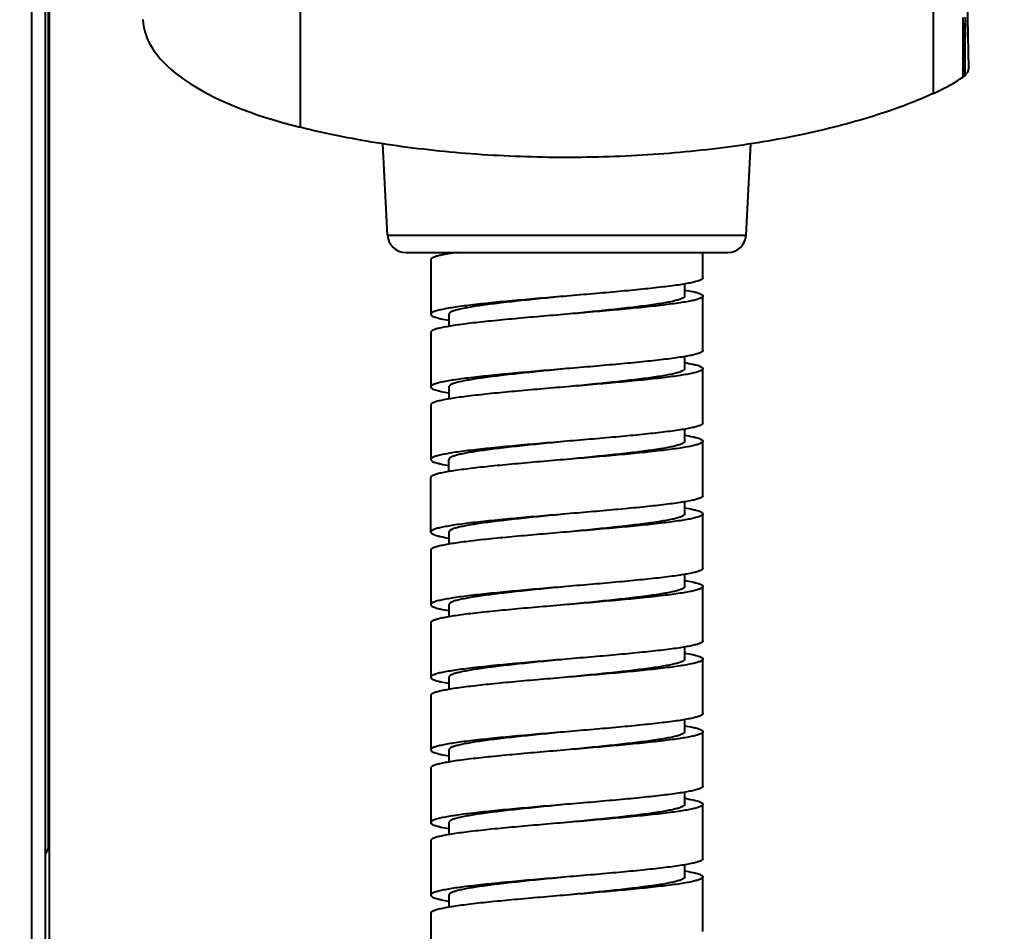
# Model space of a CAD drawing. Header units: millimetres. Extents: x 1236 to 1656, y -100 to 494.
# Drawn here: x 1382.87 to 1393.66, y 98.97 to 109.01 of the extents above; entities that cross this region are included whole.
import ezdxf

# ---------------------------------------------------------------- set-up
doc = ezdxf.new("R2010")
doc.units = ezdxf.units.MM
doc.header["$LTSCALE"] = 0.1
doc.layers.add('DIM', color=3, linetype='Continuous')
doc.styles.get("Standard").update_dxf_attribs({"font": 'arial.ttf'})
doc.dimstyles.new('ISO-25', dxfattribs={"dimtxt": 2.5, "dimasz": 2.5, "dimexe": 1.25, "dimexo": 0.625, "dimtad": 1, "dimlfac": 5, "dimtxsty": 'Standard', "dimcen": 2.5, "dimadec": 0, "dimazin": 0, "dimtfac": 1, "dimtmove": 0, "dimatfit": 3, "dimfxl": 0, "dimarcsym": 0})

# ---------------------------------------------------------------- blocks, each defined once
blk = doc.blocks.new('*D51')
at = {"layer": 'Defpoints', "color": 0}
for p in [(1362.478, 151.638), (1417.681, -43.83), (1432.669, -43.83)]:
    blk.add_point(p, dxfattribs=at)
at = {"layer": 'DIM', "color": 0, "lineweight": -2}
for p, q in [((1363.103, 151.638), (1418.931, 151.638)), ((1417.681, 149.138), (1417.681, -41.33)), ((1432.044, -43.83), (1416.431, -43.83))]:
    blk.add_line(p, q, dxfattribs=at)
at = {"layer": 'DIM', "color": 0}
for points in [[(1417.264, 149.138), (1418.097, 149.138), (1417.681, 151.638)], [(1417.264, -41.33), (1418.097, -41.33), (1417.681, -43.83)]]:
    blk.add_solid(points, dxfattribs=at)
at = {"layer": 'DIM', "color": 0, "insert": (1415.779, 53.904), "char_height": 2.5, "attachment_point": 5, "rotation": 90}
blk.add_mtext('977.5', dxfattribs=at)
blk = doc.blocks.new('*D55')
at = {"layer": 'Defpoints', "color": 0}
for p in [(1380.197, 411.53), (1432.669, -43.83), (1441.94, -43.83)]:
    blk.add_point(p, dxfattribs=at)
at = {"layer": 'DIM', "color": 0, "lineweight": -2}
for p, q in [((1380.822, 411.53), (1443.19, 411.53)), ((1441.94, 409.03), (1441.94, -41.33)), ((1433.294, -43.83), (1443.19, -43.83))]:
    blk.add_line(p, q, dxfattribs=at)
at = {"layer": 'DIM', "color": 0}
for points in [[(1441.523, 409.03), (1442.357, 409.03), (1441.94, 411.53)], [(1441.523, -41.33), (1442.357, -41.33), (1441.94, -43.83)]]:
    blk.add_solid(points, dxfattribs=at)
at = {"layer": 'DIM', "color": 0, "insert": (1439.676, 183.85), "char_height": 2.5, "attachment_point": 5, "rotation": 90}
blk.add_mtext('(2280)', dxfattribs=at)

msp = doc.modelspace()

# ---------------------------------------------------------------- linework, layer by layer
for p, q in [((1383.0027, 79.8796), (1383.0027, 133.8807)), ((1383.154, 79.8796), (1383.154, 133.8807)), ((1383.1979, 79.8796), (1383.1979, 133.8807)), ((1383.1825, 113.8803), (1383.1825, 99.88)), ((1392.9353, 113.5349), (1392.9353, 108.197)), ((1385.9584, 113.1638), (1385.9584, 107.8258)), ((1385.9584, 113.1637), (1385.9584, 107.8257)), ((1393.2613, 109.0369), (1393.2613, 108.3796)), ((1393.2821, 108.3959), (1393.2613, 108.3796)), ((1393.2821, 108.3959), (1393.2958, 108.4093)), ((1386.9229, 106.6357), (1386.8701, 107.6435)), ((1390.8721, 106.6357), (1390.9249, 107.6443)), ((1386.9229, 106.6357), (1390.8721, 106.6357)), ((1387.1227, 106.4461), (1390.6723, 106.4461)), ((1387.3975, 106.3661), (1387.3975, 105.7661)), ((1387.5975, 106.4461), (1387.5975, 106.4325)), ((1390.3975, 106.1661), (1390.3975, 106.4461)), ((1390.1975, 105.9661), (1390.1975, 106.0997)), ((1390.3975, 105.3661), (1390.3975, 105.9661)), ((1387.5975, 105.7661), (1387.5975, 105.6324)), ((1387.3975, 105.5661), (1387.3975, 104.9661)), ((1390.1975, 105.1661), (1390.1975, 105.2998)), ((1390.3975, 104.5661), (1390.3975, 105.1661)), ((1387.5975, 104.9661), (1387.5975, 104.8324)), ((1387.3975, 104.7661), (1387.3975, 104.1661)), ((1390.1975, 104.3661), (1390.1975, 104.4998)), ((1390.3975, 103.7661), (1390.3975, 104.3661)), ((1387.5975, 104.0324), (1387.5975, 104.1661)), ((1387.3975, 103.3661), (1387.3975, 103.9661)), ((1390.1975, 103.5661), (1390.1975, 103.6998)), ((1390.3975, 102.9661), (1390.3975, 103.5661)), ((1387.5975, 103.3661), (1387.5975, 103.2325)), ((1387.3975, 103.1661), (1387.3975, 102.566)), ((1390.1975, 102.7661), (1390.1975, 102.8996)), ((1390.3975, 102.166), (1390.3975, 102.7661)), ((1387.5975, 102.566), (1387.5975, 102.4325)), ((1387.3975, 102.366), (1387.3975, 101.766)), ((1390.1975, 101.966), (1390.1975, 102.0996)), ((1390.3975, 101.366), (1390.3975, 101.966)), ((1387.5975, 101.766), (1387.5975, 101.6323)), ((1387.3975, 101.566), (1387.3975, 100.966)), ((1390.1975, 101.166), (1390.1975, 101.2997)), ((1390.3975, 100.566), (1390.3975, 101.166)), ((1387.5975, 100.966), (1387.5975, 100.8323)), ((1387.3975, 100.766), (1387.3975, 100.166)), ((1390.1975, 100.366), (1390.1975, 100.4997)), ((1390.3975, 99.766), (1390.3975, 100.366)), ((1387.5975, 100.166), (1387.5975, 100.0323)), ((1383.1825, 99.88), (1383.154, 99.8229)), ((1387.3975, 99.966), (1387.3975, 99.366)), ((1390.1975, 99.566), (1390.1975, 99.6997)), ((1390.3975, 98.966), (1390.3975, 99.566)), ((1387.5975, 99.366), (1387.5975, 99.2324)), ((1387.3975, 99.166), (1387.3975, 98.566))]:
    msp.add_line(p, q)
msp.add_lwpolyline([(1393.3263, 108.4775), (1393.3094, 109.3952), (1393.29, 110.4041), (1393.2708, 111.3691), (1393.2518, 112.2899), (1393.233, 113.1665)])
for centre, start, end in [((1387.1227, 106.6461), 183, 270), ((1390.6723, 106.6461), 270, 357)]:
    msp.add_arc(centre, 0.2, start, end)
for centre in [(1388.2272, 109.0249), (1388.2272, 109.0248)]:
    msp.add_ellipse(centre, major_axis=(4.0001, 0), ratio=0.3639702, start_param=-3.132866, end_param=-2.1739076)
for points, knots in [([(1393.2613, 109.0369), (1393.2651, 108.9302), (1393.2728, 108.717), (1393.2779, 108.5037), (1393.2836, 108.3972)], [0, 0, 0, 0, 0.5002418, 1, 1, 1, 1]), ([(1393.2857, 109.0379), (1393.2853, 108.9311), (1393.2848, 108.771), (1393.2832, 108.5575), (1393.2828, 108.4507), (1393.2836, 108.3973)], [0, 0, 0, 0, 0.4999213, 0.7499428, 1, 1, 1, 1]), ([(1393.2958, 108.4093), (1393.3051, 108.4193), (1393.3205, 108.4401), (1393.3265, 108.4657), (1393.3263, 108.4775)], [0, 0, 0, 0, 0.5364991, 1, 1, 1, 1]), ([(1392.9353, 108.197), (1392.966, 108.2109), (1393.0785, 108.2644), (1393.187, 108.3271), (1393.2613, 108.3796)], [0, 0, 0, 0, 0.2703927, 1, 1, 1, 1]), ([(1392.9353, 108.197), (1392.7215, 108.1002), (1392.2472, 107.9264), (1391.47, 107.7295), (1390.5978, 107.5859), (1389.6608, 107.5024), (1388.694, 107.4834), (1387.7352, 107.5298), (1386.8214, 107.6392), (1386.236, 107.7561), (1385.9584, 107.8257)], [0, 0, 0, 0, 0.0992985, 0.2131119, 0.3388816, 0.4729598, 0.6108789, 0.7477666, 0.878858, 1, 1, 1, 1]), ([(1387.684, 106.4461), (1387.6621, 106.443), (1387.621, 106.4367), (1387.5636, 106.4269), (1387.5143, 106.417), (1387.4735, 106.4072), (1387.4414, 106.3975), (1387.4204, 106.389), (1387.4083, 106.3816), (1387.401, 106.3758), (1387.3975, 106.3698), (1387.3975, 106.3661)], [0, 0, 0, 0, 0.2180371, 0.4104332, 0.5761512, 0.7144149, 0.8247374, 0.9072905, 0.9385577, 0.9637078, 1, 1, 1, 1]), ([(1390.3975, 106.1661), (1390.3975, 106.1613), (1390.3914, 106.1536), (1390.3806, 106.1467), (1390.3678, 106.1405), (1390.3516, 106.1343), (1390.3233, 106.1254), (1390.2792, 106.1148), (1390.2164, 106.1025), (1390.1409, 106.0902), (1390.0534, 106.0779), (1389.9155, 106.0606), (1389.7204, 106.0395), (1389.4643, 106.0151), (1389.1864, 105.9906), (1388.9951, 105.9744), (1388.8975, 105.9661)], [0, 0, 0, 0, 0.0094782, 0.016681, 0.0259079, 0.0372649, 0.0507964, 0.0843768, 0.1265087, 0.1768711, 0.2350304, 0.3004543, 0.4506023, 0.6216678, 0.8071559, 1, 1, 1, 1]), ([(1390.1987, 106.0324), (1390.2274, 106.0275), (1390.2676, 106.0201), (1390.317, 106.0083), (1390.3451, 106.0002), (1390.3676, 105.9919), (1390.3855, 105.9833), (1390.3975, 105.9731), (1390.3975, 105.9661)], [0, 0, 0, 0, 0.4080596, 0.5722818, 0.7093617, 0.8192825, 0.9025848, 1, 1, 1, 1]), ([(1388.8975, 105.9661), (1388.8, 105.9578), (1388.6086, 105.9416), (1388.3307, 105.9171), (1388.0747, 105.8927), (1387.8795, 105.8716), (1387.7416, 105.8543), (1387.6542, 105.842), (1387.5787, 105.8297), (1387.5158, 105.8175), (1387.4718, 105.8068), (1387.4434, 105.7979), (1387.4272, 105.7918), (1387.4144, 105.7856), (1387.4036, 105.7786), (1387.3975, 105.7709), (1387.3975, 105.7661)], [0, 0, 0, 0, 0.1928437, 0.3783312, 0.549396, 0.6995437, 0.7649709, 0.8231271, 0.8734919, 0.9156221, 0.9492032, 0.9627321, 0.9740919, 0.9833208, 0.9905205, 1, 1, 1, 1]), ([(1388.8975, 105.9661), (1388.813, 105.9578), (1388.6471, 105.9416), (1388.4063, 105.9171), (1388.1843, 105.8927), (1388.0152, 105.8716), (1387.8957, 105.8543), (1387.8199, 105.842), (1387.7545, 105.8297), (1387.7, 105.8175), (1387.6569, 105.8053), (1387.6285, 105.7947), (1387.6121, 105.7855), (1387.6025, 105.7783), (1387.5975, 105.7708), (1387.5975, 105.7661)], [0, 0, 0, 0, 0.1922238, 0.3771332, 0.5477039, 0.6974857, 0.762792, 0.820885, 0.8712455, 0.9134553, 0.9472154, 0.9724275, 0.9819109, 0.9894544, 1, 1, 1, 1]), ([(1390.1975, 105.9661), (1390.1975, 105.9615), (1390.1926, 105.9539), (1390.1829, 105.9467), (1390.1665, 105.9375), (1390.1381, 105.9269), (1390.0951, 105.9148), (1390.0406, 105.9025), (1389.9751, 105.8902), (1389.8993, 105.8779), (1389.7798, 105.8606), (1389.6107, 105.8395), (1389.3887, 105.8151), (1389.1479, 105.7906), (1388.9821, 105.7744), (1388.8975, 105.7661)], [0, 0, 0, 0, 0.0105439, 0.0180889, 0.0275738, 0.0527825, 0.0865459, 0.1287525, 0.179116, 0.2372063, 0.302515, 0.4522966, 0.622867, 0.8077762, 1, 1, 1, 1]), ([(1390.3975, 105.9661), (1390.3975, 105.9613), (1390.3914, 105.9536), (1390.3806, 105.9467), (1390.3678, 105.9405), (1390.3516, 105.9343), (1390.3233, 105.9254), (1390.2792, 105.9148), (1390.2164, 105.9025), (1390.1409, 105.8902), (1390.0534, 105.8779), (1389.9155, 105.8606), (1389.7204, 105.8395), (1389.4643, 105.8151), (1389.1864, 105.7906), (1388.9951, 105.7744), (1388.8975, 105.7661)], [0, 0, 0, 0, 0.0094806, 0.0166804, 0.0259068, 0.0372676, 0.0507984, 0.0843766, 0.1265097, 0.1768718, 0.2350304, 0.3004558, 0.4506038, 0.6216689, 0.8071564, 1, 1, 1, 1]), ([(1387.3975, 105.7661), (1387.3975, 105.7592), (1387.4095, 105.7489), (1387.4274, 105.7403), (1387.4499, 105.732), (1387.478, 105.724), (1387.5274, 105.7122), (1387.5676, 105.7047), (1387.5963, 105.6998)], [0, 0, 0, 0, 0.0974151, 0.1807142, 0.2906228, 0.4277199, 0.5919297, 1, 1, 1, 1]), ([(1388.8975, 105.7661), (1388.8, 105.7578), (1388.6086, 105.7416), (1388.3307, 105.7171), (1388.0747, 105.6927), (1387.8795, 105.6716), (1387.7416, 105.6543), (1387.6542, 105.642), (1387.5787, 105.6297), (1387.5158, 105.6175), (1387.4718, 105.6068), (1387.4434, 105.5979), (1387.4272, 105.5918), (1387.4144, 105.5855), (1387.4036, 105.5786), (1387.3975, 105.5709), (1387.3975, 105.5661)], [0, 0, 0, 0, 0.1928438, 0.3783317, 0.5493973, 0.6995457, 0.764969, 0.8231296, 0.8734902, 0.9156244, 0.949202, 0.9627344, 0.9740933, 0.9833188, 0.9905203, 1, 1, 1, 1]), ([(1390.3975, 105.3661), (1390.3975, 105.3613), (1390.3914, 105.3536), (1390.3806, 105.3467), (1390.3678, 105.3404), (1390.3516, 105.3343), (1390.3233, 105.3254), (1390.2792, 105.3147), (1390.2164, 105.3025), (1390.1409, 105.2902), (1390.0534, 105.2779), (1389.9155, 105.2606), (1389.7204, 105.2395), (1389.4643, 105.2151), (1389.1864, 105.1906), (1388.9951, 105.1744), (1388.8975, 105.1661)], [0, 0, 0, 0, 0.0094806, 0.0166804, 0.0259068, 0.0372676, 0.0507984, 0.0843766, 0.1265097, 0.1768718, 0.2350304, 0.3004558, 0.4506038, 0.6216689, 0.8071564, 1, 1, 1, 1]), ([(1388.8975, 105.1661), (1388.8, 105.1578), (1388.6086, 105.1416), (1388.3307, 105.1171), (1388.0747, 105.0927), (1387.8795, 105.0716), (1387.7416, 105.0543), (1387.6542, 105.042), (1387.5787, 105.0297), (1387.5158, 105.0175), (1387.4718, 105.0068), (1387.4434, 104.9979), (1387.4272, 104.9918), (1387.4144, 104.9855), (1387.4036, 104.9786), (1387.3975, 104.9709), (1387.3975, 104.9661)], [0, 0, 0, 0, 0.1928438, 0.3783317, 0.5493973, 0.6995457, 0.764969, 0.8231296, 0.8734902, 0.9156244, 0.949202, 0.9627344, 0.9740933, 0.9833188, 0.9905203, 1, 1, 1, 1]), ([(1388.8975, 105.1661), (1388.813, 105.1578), (1388.6471, 105.1416), (1388.4063, 105.1171), (1388.1843, 105.0927), (1388.0152, 105.0716), (1387.8957, 105.0543), (1387.8199, 105.042), (1387.7545, 105.0297), (1387.7, 105.0175), (1387.6569, 105.0053), (1387.6285, 104.9947), (1387.6121, 104.9855), (1387.6025, 104.9783), (1387.5975, 104.9708), (1387.5975, 104.9661)], [0, 0, 0, 0, 0.1922239, 0.3771334, 0.5477042, 0.6974861, 0.7627914, 0.8208855, 0.871245, 0.9134558, 0.9472149, 0.972428, 0.9819104, 0.989454, 1, 1, 1, 1]), ([(1390.1975, 105.1661), (1390.1975, 105.1614), (1390.1926, 105.1539), (1390.1829, 105.1467), (1390.1665, 105.1375), (1390.1381, 105.1269), (1390.0951, 105.1147), (1390.0406, 105.1025), (1389.9751, 105.0902), (1389.8993, 105.0779), (1389.7798, 105.0606), (1389.6107, 105.0395), (1389.3887, 105.0151), (1389.1479, 104.9906), (1388.9821, 104.9744), (1388.8975, 104.9661)], [0, 0, 0, 0, 0.0105434, 0.0180894, 0.0275741, 0.052782, 0.0865461, 0.1287521, 0.1791161, 0.2372061, 0.302515, 0.4522965, 0.6228669, 0.8077761, 1, 1, 1, 1]), ([(1390.3975, 105.1661), (1390.3975, 105.1613), (1390.3914, 105.1536), (1390.3806, 105.1467), (1390.3678, 105.1404), (1390.3516, 105.1343), (1390.3233, 105.1254), (1390.2792, 105.1147), (1390.2164, 105.1025), (1390.1409, 105.0902), (1390.0534, 105.0779), (1389.9155, 105.0606), (1389.7204, 105.0395), (1389.4643, 105.0151), (1389.1864, 104.9906), (1388.9951, 104.9744), (1388.8975, 104.9661)], [0, 0, 0, 0, 0.0094779, 0.01668, 0.0259087, 0.0372665, 0.0507955, 0.0843781, 0.1265075, 0.1768725, 0.2350294, 0.3004557, 0.4506032, 0.6216682, 0.8071559, 1, 1, 1, 1]), ([(1390.198, 105.2325), (1390.2268, 105.2276), (1390.2672, 105.2202), (1390.3167, 105.2083), (1390.345, 105.2003), (1390.3675, 105.192), (1390.3855, 105.1833), (1390.3975, 105.1731), (1390.3975, 105.1661)], [0, 0, 0, 0, 0.4081111, 0.5723545, 0.7094751, 0.8193707, 0.9026768, 1, 1, 1, 1]), ([(1387.3975, 104.9661), (1387.3975, 104.9591), (1387.4095, 104.9489), (1387.4275, 104.9402), (1387.45, 104.9319), (1387.4783, 104.9239), (1387.5278, 104.9121), (1387.5681, 104.9046), (1387.5969, 104.8997)], [0, 0, 0, 0, 0.0973347, 0.1806508, 0.2905657, 0.427652, 0.5919131, 1, 1, 1, 1]), ([(1388.8975, 104.9661), (1388.8, 104.9578), (1388.6086, 104.9416), (1388.3307, 104.9171), (1388.0747, 104.8927), (1387.8795, 104.8716), (1387.7416, 104.8543), (1387.6542, 104.842), (1387.5787, 104.8297), (1387.5158, 104.8175), (1387.4718, 104.8068), (1387.4434, 104.7979), (1387.4272, 104.7918), (1387.4144, 104.7855), (1387.4036, 104.7786), (1387.3975, 104.7709), (1387.3975, 104.7661)], [0, 0, 0, 0, 0.1928441, 0.3783318, 0.5493968, 0.6995443, 0.7649706, 0.8231275, 0.8734925, 0.9156219, 0.9492045, 0.9627335, 0.9740913, 0.98332, 0.9905221, 1, 1, 1, 1]), ([(1390.3975, 104.5661), (1390.3975, 104.5613), (1390.3914, 104.5536), (1390.3806, 104.5467), (1390.3678, 104.5404), (1390.3516, 104.5343), (1390.3233, 104.5254), (1390.2792, 104.5147), (1390.2164, 104.5025), (1390.1409, 104.4902), (1390.0534, 104.4779), (1389.9155, 104.4606), (1389.7204, 104.4395), (1389.4643, 104.4151), (1389.1864, 104.3906), (1388.9951, 104.3744), (1388.8975, 104.3661)], [0, 0, 0, 0, 0.0094779, 0.01668, 0.0259087, 0.0372665, 0.0507955, 0.0843781, 0.1265075, 0.1768725, 0.2350294, 0.3004557, 0.4506032, 0.6216682, 0.8071559, 1, 1, 1, 1]), ([(1390.1981, 104.4325), (1390.2269, 104.4276), (1390.2672, 104.4201), (1390.3167, 104.4083), (1390.345, 104.4002), (1390.3675, 104.3919), (1390.3855, 104.3833), (1390.3975, 104.3731), (1390.3975, 104.3661)], [0, 0, 0, 0, 0.4080869, 0.572348, 0.7094343, 0.8193492, 0.9026653, 1, 1, 1, 1]), ([(1388.8975, 104.3661), (1388.8, 104.3578), (1388.6086, 104.3416), (1388.3307, 104.3171), (1388.0747, 104.2927), (1387.8795, 104.2716), (1387.7416, 104.2543), (1387.6542, 104.242), (1387.5787, 104.2297), (1387.5158, 104.2174), (1387.4718, 104.2068), (1387.4434, 104.1979), (1387.4272, 104.1917), (1387.4144, 104.1855), (1387.4036, 104.1786), (1387.3975, 104.1709), (1387.3975, 104.1661)], [0, 0, 0, 0, 0.1928441, 0.3783318, 0.5493968, 0.6995443, 0.7649706, 0.8231275, 0.8734925, 0.9156219, 0.9492045, 0.9627335, 0.9740913, 0.98332, 0.9905221, 1, 1, 1, 1]), ([(1388.8975, 104.3661), (1388.813, 104.3578), (1388.6471, 104.3416), (1388.4063, 104.3171), (1388.1843, 104.2927), (1388.0152, 104.2716), (1387.8957, 104.2543), (1387.8199, 104.242), (1387.7545, 104.2297), (1387.7, 104.2175), (1387.6569, 104.2053), (1387.6285, 104.1947), (1387.6121, 104.1855), (1387.6025, 104.1783), (1387.5975, 104.1707), (1387.5975, 104.1661)], [0, 0, 0, 0, 0.1922243, 0.3771341, 0.5477052, 0.6974875, 0.7627921, 0.820887, 0.8712458, 0.9134575, 0.9472156, 0.9724296, 0.9819122, 0.9894576, 1, 1, 1, 1]), ([(1390.1975, 104.3661), (1390.1975, 104.3614), (1390.1926, 104.3539), (1390.1829, 104.3467), (1390.1665, 104.3375), (1390.1381, 104.3269), (1390.0951, 104.3147), (1390.0406, 104.3025), (1389.9751, 104.2902), (1389.8993, 104.2779), (1389.7798, 104.2606), (1389.6107, 104.2395), (1389.3887, 104.2151), (1389.1479, 104.1906), (1388.9821, 104.1744), (1388.8975, 104.1661)], [0, 0, 0, 0, 0.0105432, 0.0180899, 0.0275741, 0.0527818, 0.0865461, 0.1287521, 0.1791159, 0.2372062, 0.3025148, 0.4522963, 0.6228667, 0.807776, 1, 1, 1, 1]), ([(1390.3975, 104.3661), (1390.3975, 104.3613), (1390.3914, 104.3536), (1390.3806, 104.3467), (1390.3678, 104.3404), (1390.3516, 104.3343), (1390.3233, 104.3254), (1390.2792, 104.3147), (1390.2164, 104.3025), (1390.1409, 104.2902), (1390.0534, 104.2779), (1389.9155, 104.2606), (1389.7204, 104.2395), (1389.4643, 104.2151), (1389.1864, 104.1906), (1388.9951, 104.1744), (1388.8975, 104.1661)], [0, 0, 0, 0, 0.0094797, 0.0166812, 0.0259067, 0.0372656, 0.050798, 0.0843756, 0.1265098, 0.1768704, 0.235031, 0.3004543, 0.4506027, 0.6216683, 0.8071562, 1, 1, 1, 1]), ([(1387.3975, 104.1661), (1387.3975, 104.1591), (1387.4095, 104.1489), (1387.4275, 104.1402), (1387.4501, 104.1319), (1387.4783, 104.1238), (1387.5279, 104.112), (1387.5682, 104.1046), (1387.5971, 104.0997)], [0, 0, 0, 0, 0.0973232, 0.1806293, 0.2905249, 0.4276455, 0.5918889, 1, 1, 1, 1]), ([(1388.8975, 104.1661), (1388.8, 104.1578), (1388.6086, 104.1416), (1388.3307, 104.1171), (1388.0747, 104.0927), (1387.8795, 104.0716), (1387.7416, 104.0543), (1387.6542, 104.042), (1387.5787, 104.0297), (1387.5158, 104.0174), (1387.4718, 104.0068), (1387.4434, 103.9979), (1387.4272, 103.9917), (1387.4144, 103.9855), (1387.4036, 103.9786), (1387.3975, 103.9709), (1387.3975, 103.9661)], [0, 0, 0, 0, 0.1928438, 0.3783315, 0.5493967, 0.6995449, 0.7649703, 0.823129, 0.8734912, 0.9156243, 0.9492023, 0.9627331, 0.9740941, 0.9833213, 0.9905221, 1, 1, 1, 1]), ([(1390.3975, 103.7661), (1390.3975, 103.7613), (1390.3914, 103.7536), (1390.3806, 103.7466), (1390.3678, 103.7404), (1390.3516, 103.7343), (1390.3233, 103.7254), (1390.2792, 103.7147), (1390.2164, 103.7025), (1390.1409, 103.6902), (1390.0534, 103.6778), (1389.9155, 103.6605), (1389.7204, 103.6395), (1389.4643, 103.6151), (1389.1864, 103.5906), (1388.9951, 103.5743), (1388.8975, 103.5661)], [0, 0, 0, 0, 0.0094797, 0.0166812, 0.0259067, 0.0372656, 0.050798, 0.0843756, 0.1265098, 0.1768704, 0.235031, 0.3004543, 0.4506027, 0.6216683, 0.8071562, 1, 1, 1, 1]), ([(1388.8975, 103.5661), (1388.8, 103.5578), (1388.6086, 103.5415), (1388.3307, 103.5171), (1388.0747, 103.4926), (1387.8795, 103.4716), (1387.7416, 103.4543), (1387.6542, 103.4419), (1387.5787, 103.4297), (1387.5158, 103.4174), (1387.4718, 103.4067), (1387.4434, 103.3978), (1387.4272, 103.3917), (1387.4144, 103.3855), (1387.4036, 103.3785), (1387.3975, 103.3709), (1387.3975, 103.3661)], [0, 0, 0, 0, 0.1928438, 0.3783315, 0.5493967, 0.6995449, 0.7649703, 0.823129, 0.8734912, 0.9156243, 0.9492023, 0.9627331, 0.9740941, 0.9833213, 0.9905221, 1, 1, 1, 1]), ([(1388.8975, 103.5661), (1388.813, 103.5578), (1388.6471, 103.5415), (1388.4063, 103.5171), (1388.1843, 103.4926), (1388.0152, 103.4716), (1387.8957, 103.4543), (1387.8199, 103.4419), (1387.7545, 103.4296), (1387.7, 103.4174), (1387.6569, 103.4053), (1387.6285, 103.3946), (1387.6121, 103.3855), (1387.6025, 103.3783), (1387.5975, 103.3707), (1387.5975, 103.3661)], [0, 0, 0, 0, 0.1922242, 0.3771339, 0.5477049, 0.697487, 0.7627911, 0.8208864, 0.8712447, 0.9134566, 0.9472148, 0.9724284, 0.9819094, 0.989454, 1, 1, 1, 1]), ([(1390.1975, 103.5661), (1390.1975, 103.5614), (1390.1926, 103.5539), (1390.1829, 103.5467), (1390.1665, 103.5375), (1390.1381, 103.5269), (1390.0951, 103.5147), (1390.0406, 103.5025), (1389.9751, 103.4902), (1389.8993, 103.4778), (1389.7798, 103.4605), (1389.6107, 103.4395), (1389.3887, 103.4151), (1389.1479, 103.3906), (1388.9821, 103.3743), (1388.8975, 103.3661)], [0, 0, 0, 0, 0.0105432, 0.0180903, 0.0275739, 0.052782, 0.0865458, 0.1287524, 0.1791156, 0.2372065, 0.3025144, 0.452296, 0.6228664, 0.8077759, 1, 1, 1, 1]), ([(1390.3975, 103.5661), (1390.3975, 103.5613), (1390.3914, 103.5536), (1390.3806, 103.5466), (1390.3678, 103.5404), (1390.3516, 103.5343), (1390.3233, 103.5254), (1390.2792, 103.5147), (1390.2164, 103.5025), (1390.1409, 103.4902), (1390.0534, 103.4778), (1389.9155, 103.4605), (1389.7204, 103.4395), (1389.4643, 103.4151), (1389.1864, 103.3906), (1388.9951, 103.3743), (1388.8975, 103.3661)], [0, 0, 0, 0, 0.0094795, 0.0166792, 0.0259081, 0.0372679, 0.0507968, 0.0843779, 0.1265081, 0.1768729, 0.2350291, 0.3004563, 0.450604, 0.6216688, 0.8071563, 1, 1, 1, 1]), ([(1390.1987, 103.6324), (1390.2274, 103.6275), (1390.2676, 103.62), (1390.317, 103.6082), (1390.3451, 103.6002), (1390.3676, 103.5919), (1390.3855, 103.5833), (1390.3975, 103.573), (1390.3975, 103.5661)], [0, 0, 0, 0, 0.4080703, 0.5722801, 0.7093772, 0.8192858, 0.9025849, 1, 1, 1, 1]), ([(1387.3975, 103.3661), (1387.3975, 103.3591), (1387.4095, 103.3489), (1387.4274, 103.3402), (1387.4499, 103.332), (1387.478, 103.3239), (1387.5274, 103.3121), (1387.5676, 103.3047), (1387.5964, 103.2998)], [0, 0, 0, 0, 0.0974039, 0.1807145, 0.2906373, 0.4277166, 0.5919386, 1, 1, 1, 1]), ([(1388.8975, 103.3661), (1388.8, 103.3578), (1388.6086, 103.3415), (1388.3307, 103.3171), (1388.0747, 103.2926), (1387.8795, 103.2716), (1387.7416, 103.2543), (1387.6542, 103.2419), (1387.5787, 103.2297), (1387.5158, 103.2174), (1387.4718, 103.2067), (1387.4434, 103.1978), (1387.4272, 103.1917), (1387.4144, 103.1855), (1387.4036, 103.1785), (1387.3975, 103.1709), (1387.3975, 103.1661)], [0, 0, 0, 0, 0.1928441, 0.3783322, 0.5493977, 0.6995457, 0.7649696, 0.8231289, 0.8734913, 0.9156232, 0.9492036, 0.9627351, 0.9740921, 0.983319, 0.9905218, 1, 1, 1, 1]), ([(1390.3975, 102.9661), (1390.3975, 102.9612), (1390.3914, 102.9536), (1390.3806, 102.9466), (1390.3678, 102.9404), (1390.3516, 102.9343), (1390.3233, 102.9254), (1390.2792, 102.9147), (1390.2164, 102.9025), (1390.1409, 102.8902), (1390.0534, 102.8778), (1389.9155, 102.8605), (1389.7204, 102.8395), (1389.4643, 102.8151), (1389.1864, 102.7906), (1388.9951, 102.7743), (1388.8975, 102.7661)], [0, 0, 0, 0, 0.0094795, 0.0166792, 0.0259081, 0.0372679, 0.0507968, 0.0843779, 0.1265081, 0.1768729, 0.2350291, 0.3004563, 0.450604, 0.6216688, 0.8071563, 1, 1, 1, 1]), ([(1390.1989, 102.8323), (1390.2276, 102.8274), (1390.2678, 102.82), (1390.3171, 102.8082), (1390.3452, 102.8001), (1390.3677, 102.7919), (1390.3855, 102.7832), (1390.3975, 102.773), (1390.3975, 102.7661)], [0, 0, 0, 0, 0.4080364, 0.5722699, 0.7093542, 0.8192451, 0.9025763, 1, 1, 1, 1]), ([(1388.8975, 102.7661), (1388.8, 102.7578), (1388.6086, 102.7415), (1388.3307, 102.717), (1388.0747, 102.6926), (1387.8795, 102.6716), (1387.7416, 102.6543), (1387.6542, 102.6419), (1387.5787, 102.6296), (1387.5158, 102.6174), (1387.4718, 102.6067), (1387.4434, 102.5978), (1387.4272, 102.5917), (1387.4144, 102.5855), (1387.4036, 102.5785), (1387.3975, 102.5709), (1387.3975, 102.566)], [0, 0, 0, 0, 0.1928441, 0.3783322, 0.5493977, 0.6995457, 0.7649696, 0.8231289, 0.8734913, 0.9156232, 0.9492036, 0.9627351, 0.9740921, 0.983319, 0.9905218, 1, 1, 1, 1]), ([(1388.8975, 102.7661), (1388.813, 102.7578), (1388.6471, 102.7415), (1388.4063, 102.717), (1388.1843, 102.6926), (1388.0152, 102.6716), (1387.8957, 102.6543), (1387.8199, 102.6419), (1387.7545, 102.6296), (1387.7, 102.6174), (1387.6569, 102.6052), (1387.6285, 102.5946), (1387.6121, 102.5854), (1387.6025, 102.5783), (1387.5975, 102.5707), (1387.5975, 102.566)], [0, 0, 0, 0, 0.1922243, 0.3771342, 0.5477052, 0.6974873, 0.7627913, 0.8208865, 0.871245, 0.9134566, 0.9472152, 0.9724283, 0.9819091, 0.9894544, 1, 1, 1, 1]), ([(1390.1975, 102.7661), (1390.1975, 102.7614), (1390.1926, 102.7538), (1390.1829, 102.7467), (1390.1665, 102.7375), (1390.1381, 102.7268), (1390.0951, 102.7147), (1390.0406, 102.7025), (1389.9751, 102.6902), (1389.8993, 102.6778), (1389.7798, 102.6605), (1389.6107, 102.6395), (1389.3887, 102.6151), (1389.1479, 102.5906), (1388.9821, 102.5743), (1388.8975, 102.566)], [0, 0, 0, 0, 0.0105435, 0.0180907, 0.0275736, 0.0527824, 0.0865453, 0.1287528, 0.1791151, 0.2372069, 0.302514, 0.4522956, 0.6228662, 0.8077757, 1, 1, 1, 1]), ([(1390.3975, 102.7661), (1390.3975, 102.7612), (1390.3914, 102.7536), (1390.3806, 102.7466), (1390.3678, 102.7404), (1390.3516, 102.7343), (1390.3233, 102.7254), (1390.2792, 102.7147), (1390.2164, 102.7025), (1390.1409, 102.6902), (1390.0534, 102.6778), (1389.9155, 102.6605), (1389.7204, 102.6395), (1389.4643, 102.6151), (1389.1864, 102.5906), (1388.9951, 102.5743), (1388.8975, 102.566)], [0, 0, 0, 0, 0.0094782, 0.016681, 0.0259079, 0.0372649, 0.0507964, 0.0843768, 0.1265087, 0.1768711, 0.2350304, 0.3004543, 0.4506023, 0.6216678, 0.8071559, 1, 1, 1, 1]), ([(1387.3975, 102.566), (1387.3975, 102.5591), (1387.4095, 102.5489), (1387.4274, 102.5402), (1387.4498, 102.532), (1387.4779, 102.5239), (1387.5273, 102.5121), (1387.5674, 102.5047), (1387.5961, 102.4998)], [0, 0, 0, 0, 0.0974237, 0.1807549, 0.2906458, 0.4277301, 0.5919636, 1, 1, 1, 1]), ([(1388.8975, 102.566), (1388.8, 102.5578), (1388.6086, 102.5415), (1388.3307, 102.517), (1388.0747, 102.4926), (1387.8795, 102.4716), (1387.7416, 102.4543), (1387.6542, 102.4419), (1387.5787, 102.4296), (1387.5158, 102.4174), (1387.4718, 102.4067), (1387.4434, 102.3978), (1387.4272, 102.3917), (1387.4144, 102.3855), (1387.4036, 102.3785), (1387.3975, 102.3709), (1387.3975, 102.366)], [0, 0, 0, 0, 0.1928437, 0.3783312, 0.549396, 0.6995437, 0.7649709, 0.8231271, 0.8734919, 0.9156221, 0.9492032, 0.9627321, 0.9740919, 0.9833208, 0.9905205, 1, 1, 1, 1]), ([(1390.3975, 102.166), (1390.3975, 102.1612), (1390.3914, 102.1535), (1390.3806, 102.1466), (1390.3678, 102.1404), (1390.3516, 102.1343), (1390.3233, 102.1254), (1390.2792, 102.1147), (1390.2164, 102.1024), (1390.1409, 102.0902), (1390.0534, 102.0778), (1389.9155, 102.0605), (1389.7204, 102.0395), (1389.4643, 102.015), (1389.1864, 101.9906), (1388.9951, 101.9743), (1388.8975, 101.966)], [0, 0, 0, 0, 0.0094782, 0.016681, 0.0259079, 0.0372649, 0.0507964, 0.0843768, 0.1265087, 0.1768711, 0.2350304, 0.3004543, 0.4506023, 0.6216678, 0.8071559, 1, 1, 1, 1]), ([(1390.1987, 102.0323), (1390.2274, 102.0274), (1390.2676, 102.02), (1390.317, 102.0082), (1390.3451, 102.0001), (1390.3676, 101.9919), (1390.3855, 101.9832), (1390.3975, 101.973), (1390.3975, 101.966)], [0, 0, 0, 0, 0.4080596, 0.5722818, 0.7093617, 0.8192825, 0.9025848, 1, 1, 1, 1]), ([(1388.8975, 101.966), (1388.8, 101.9578), (1388.6086, 101.9415), (1388.3307, 101.917), (1388.0747, 101.8926), (1387.8795, 101.8716), (1387.7416, 101.8543), (1387.6542, 101.8419), (1387.5787, 101.8296), (1387.5158, 101.8174), (1387.4718, 101.8067), (1387.4434, 101.7978), (1387.4272, 101.7917), (1387.4144, 101.7855), (1387.4036, 101.7785), (1387.3975, 101.7708), (1387.3975, 101.766)], [0, 0, 0, 0, 0.1928437, 0.3783312, 0.549396, 0.6995437, 0.7649709, 0.8231271, 0.8734919, 0.9156221, 0.9492032, 0.9627321, 0.9740919, 0.9833208, 0.9905205, 1, 1, 1, 1]), ([(1388.8975, 101.966), (1388.813, 101.9578), (1388.6471, 101.9415), (1388.4063, 101.917), (1388.1843, 101.8926), (1388.0152, 101.8716), (1387.8957, 101.8543), (1387.8199, 101.8419), (1387.7545, 101.8296), (1387.7, 101.8174), (1387.6569, 101.8052), (1387.6285, 101.7946), (1387.6121, 101.7854), (1387.6025, 101.7782), (1387.5975, 101.7707), (1387.5975, 101.766)], [0, 0, 0, 0, 0.1922244, 0.3771343, 0.5477053, 0.6974872, 0.7627916, 0.8208864, 0.8712454, 0.9134563, 0.9472157, 0.9724279, 0.981909, 0.9894549, 1, 1, 1, 1]), ([(1390.1975, 101.966), (1390.1975, 101.9614), (1390.1926, 101.9538), (1390.1829, 101.9466), (1390.1665, 101.9375), (1390.1381, 101.9268), (1390.0951, 101.9147), (1390.0406, 101.9025), (1389.9751, 101.8902), (1389.8993, 101.8778), (1389.7798, 101.8605), (1389.6107, 101.8395), (1389.3887, 101.815), (1389.1479, 101.7906), (1388.9821, 101.7743), (1388.8975, 101.766)], [0, 0, 0, 0, 0.010544, 0.0180909, 0.0275731, 0.052783, 0.0865448, 0.1287534, 0.1791146, 0.2372074, 0.3025135, 0.4522952, 0.6228659, 0.8077756, 1, 1, 1, 1]), ([(1390.3975, 101.966), (1390.3975, 101.9612), (1390.3914, 101.9535), (1390.3806, 101.9466), (1390.3678, 101.9404), (1390.3516, 101.9343), (1390.3233, 101.9254), (1390.2792, 101.9147), (1390.2164, 101.9024), (1390.1409, 101.8901), (1390.0534, 101.8778), (1389.9155, 101.8605), (1389.7204, 101.8395), (1389.4643, 101.815), (1389.1864, 101.7906), (1388.9951, 101.7743), (1388.8975, 101.766)], [0, 0, 0, 0, 0.0094806, 0.0166804, 0.0259068, 0.0372676, 0.0507984, 0.0843766, 0.1265097, 0.1768718, 0.2350304, 0.3004558, 0.4506038, 0.6216689, 0.8071564, 1, 1, 1, 1]), ([(1387.3975, 101.766), (1387.3975, 101.7591), (1387.4095, 101.7488), (1387.4274, 101.7402), (1387.4499, 101.7319), (1387.478, 101.7239), (1387.5274, 101.7121), (1387.5676, 101.7046), (1387.5963, 101.6997)], [0, 0, 0, 0, 0.0974151, 0.1807142, 0.2906228, 0.4277199, 0.5919297, 1, 1, 1, 1]), ([(1388.8975, 101.766), (1388.8, 101.7577), (1388.6086, 101.7415), (1388.3307, 101.717), (1388.0747, 101.6926), (1387.8795, 101.6716), (1387.7416, 101.6543), (1387.6542, 101.6419), (1387.5787, 101.6296), (1387.5158, 101.6174), (1387.4718, 101.6067), (1387.4434, 101.5978), (1387.4272, 101.5917), (1387.4144, 101.5855), (1387.4036, 101.5785), (1387.3975, 101.5708), (1387.3975, 101.566)], [0, 0, 0, 0, 0.1928438, 0.3783317, 0.5493973, 0.6995457, 0.764969, 0.8231296, 0.8734902, 0.9156244, 0.949202, 0.9627344, 0.9740933, 0.9833188, 0.9905203, 1, 1, 1, 1]), ([(1390.3975, 101.366), (1390.3975, 101.3612), (1390.3914, 101.3535), (1390.3806, 101.3466), (1390.3678, 101.3404), (1390.3516, 101.3342), (1390.3233, 101.3253), (1390.2792, 101.3147), (1390.2164, 101.3024), (1390.1409, 101.2901), (1390.0534, 101.2778), (1389.9155, 101.2605), (1389.7204, 101.2394), (1389.4643, 101.215), (1389.1864, 101.1905), (1388.9951, 101.1743), (1388.8975, 101.166)], [0, 0, 0, 0, 0.0094806, 0.0166804, 0.0259068, 0.0372676, 0.0507984, 0.0843766, 0.1265097, 0.1768718, 0.2350304, 0.3004558, 0.4506038, 0.6216689, 0.8071564, 1, 1, 1, 1]), ([(1388.8975, 101.166), (1388.8, 101.1577), (1388.6086, 101.1415), (1388.3307, 101.117), (1388.0747, 101.0926), (1387.8795, 101.0715), (1387.7416, 101.0542), (1387.6542, 101.0419), (1387.5787, 101.0296), (1387.5158, 101.0174), (1387.4718, 101.0067), (1387.4434, 100.9978), (1387.4272, 100.9917), (1387.4144, 100.9854), (1387.4036, 100.9785), (1387.3975, 100.9708), (1387.3975, 100.966)], [0, 0, 0, 0, 0.1928438, 0.3783317, 0.5493973, 0.6995457, 0.764969, 0.8231296, 0.8734902, 0.9156244, 0.949202, 0.9627344, 0.9740933, 0.9833188, 0.9905203, 1, 1, 1, 1]), ([(1388.8975, 101.166), (1388.813, 101.1577), (1388.6471, 101.1415), (1388.4063, 101.117), (1388.1843, 101.0926), (1388.0152, 101.0715), (1387.8957, 101.0542), (1387.8199, 101.0419), (1387.7545, 101.0296), (1387.7, 101.0174), (1387.6569, 101.0052), (1387.6285, 100.9946), (1387.6121, 100.9854), (1387.6025, 100.9782), (1387.5975, 100.9707), (1387.5975, 100.966)], [0, 0, 0, 0, 0.1922268, 0.3771331, 0.5477056, 0.6974868, 0.7627919, 0.820886, 0.8712461, 0.9134558, 0.9472164, 0.9724275, 0.981909, 0.9894555, 1, 1, 1, 1]), ([(1390.1975, 101.166), (1390.1975, 101.1614), (1390.1926, 101.1538), (1390.1829, 101.1466), (1390.1665, 101.1374), (1390.1381, 101.1268), (1390.0951, 101.1146), (1390.0406, 101.1024), (1389.9751, 101.0901), (1389.8993, 101.0778), (1389.7798, 101.0605), (1389.6107, 101.0394), (1389.3887, 101.015), (1389.1479, 100.9905), (1388.9821, 100.9743), (1388.8975, 100.966)], [0, 0, 0, 0, 0.0105445, 0.018091, 0.0275725, 0.0527836, 0.0865442, 0.1287539, 0.179114, 0.2372081, 0.3025132, 0.4522944, 0.6228669, 0.8077732, 1, 1, 1, 1]), ([(1390.3975, 101.166), (1390.3975, 101.1612), (1390.3914, 101.1535), (1390.3806, 101.1466), (1390.3678, 101.1404), (1390.3516, 101.1342), (1390.3233, 101.1253), (1390.2792, 101.1147), (1390.2164, 101.1024), (1390.1409, 101.0901), (1390.0534, 101.0778), (1389.9155, 101.0605), (1389.7204, 101.0394), (1389.4643, 101.015), (1389.1864, 100.9905), (1388.9951, 100.9743), (1388.8975, 100.966)], [0, 0, 0, 0, 0.0094779, 0.01668, 0.0259087, 0.0372665, 0.0507955, 0.0843781, 0.1265075, 0.1768725, 0.2350294, 0.3004559, 0.4506025, 0.6216702, 0.8071516, 1, 1, 1, 1]), ([(1390.198, 101.2324), (1390.2268, 101.2275), (1390.2672, 101.2201), (1390.3167, 101.2083), (1390.345, 101.2002), (1390.3675, 101.1919), (1390.3855, 101.1832), (1390.3975, 101.173), (1390.3975, 101.166)], [0, 0, 0, 0, 0.4081111, 0.5723545, 0.7094751, 0.8193707, 0.9026768, 1, 1, 1, 1]), ([(1388.8975, 100.966), (1388.8, 100.9577), (1388.6086, 100.9415), (1388.3307, 100.917), (1388.0747, 100.8926), (1387.8795, 100.8715), (1387.7416, 100.8542), (1387.6542, 100.8419), (1387.5787, 100.8296), (1387.5158, 100.8174), (1387.4718, 100.8067), (1387.4434, 100.7978), (1387.4272, 100.7917), (1387.4144, 100.7854), (1387.4036, 100.7785), (1387.3975, 100.7708), (1387.3975, 100.766)], [0, 0, 0, 0, 0.1928484, 0.3783298, 0.5493975, 0.6995441, 0.7649706, 0.8231275, 0.8734925, 0.9156219, 0.9492045, 0.9627335, 0.9740913, 0.98332, 0.9905221, 1, 1, 1, 1]), ([(1387.3975, 100.966), (1387.3975, 100.959), (1387.4095, 100.9488), (1387.4275, 100.9401), (1387.45, 100.9319), (1387.4783, 100.9238), (1387.5278, 100.912), (1387.5681, 100.9045), (1387.5969, 100.8996)], [0, 0, 0, 0, 0.0973347, 0.1806508, 0.2905657, 0.427652, 0.5919131, 1, 1, 1, 1]), ([(1390.3975, 100.566), (1390.3975, 100.5612), (1390.3914, 100.5535), (1390.3806, 100.5466), (1390.3678, 100.5403), (1390.3516, 100.5342), (1390.3233, 100.5253), (1390.2792, 100.5146), (1390.2164, 100.5024), (1390.1409, 100.4901), (1390.0534, 100.4778), (1389.9155, 100.4605), (1389.7204, 100.4394), (1389.4643, 100.415), (1389.1864, 100.3905), (1388.9951, 100.3743), (1388.8975, 100.366)], [0, 0, 0, 0, 0.0094779, 0.01668, 0.0259087, 0.0372665, 0.0507955, 0.0843781, 0.1265075, 0.1768725, 0.2350294, 0.3004559, 0.4506025, 0.6216702, 0.8071516, 1, 1, 1, 1]), ([(1390.1981, 100.4324), (1390.2269, 100.4275), (1390.2672, 100.42), (1390.3167, 100.4082), (1390.345, 100.4002), (1390.3675, 100.3919), (1390.3855, 100.3832), (1390.3975, 100.373), (1390.3975, 100.366)], [0, 0, 0, 0, 0.4080869, 0.572348, 0.7094343, 0.8193492, 0.9026653, 1, 1, 1, 1]), ([(1388.8975, 100.366), (1388.8, 100.3577), (1388.6086, 100.3415), (1388.3307, 100.317), (1388.0747, 100.2926), (1387.8795, 100.2715), (1387.7416, 100.2542), (1387.6542, 100.2419), (1387.5787, 100.2296), (1387.5158, 100.2174), (1387.4718, 100.2067), (1387.4434, 100.1978), (1387.4272, 100.1917), (1387.4144, 100.1854), (1387.4036, 100.1785), (1387.3975, 100.1708), (1387.3975, 100.166)], [0, 0, 0, 0, 0.1928484, 0.3783298, 0.5493975, 0.6995441, 0.7649706, 0.8231275, 0.8734925, 0.9156219, 0.9492045, 0.9627335, 0.9740913, 0.98332, 0.9905221, 1, 1, 1, 1]), ([(1388.8975, 100.366), (1388.813, 100.3577), (1388.6471, 100.3415), (1388.4063, 100.317), (1388.1843, 100.2926), (1388.0152, 100.2715), (1387.8957, 100.2542), (1387.8199, 100.2419), (1387.7545, 100.2296), (1387.7, 100.2174), (1387.6569, 100.2052), (1387.6285, 100.1946), (1387.6121, 100.1854), (1387.6025, 100.1782), (1387.5975, 100.1707), (1387.5975, 100.166)], [0, 0, 0, 0, 0.1922244, 0.3771341, 0.5477048, 0.6974865, 0.7627926, 0.8208854, 0.8712466, 0.9134552, 0.947217, 0.9724269, 0.9819091, 0.989456, 1, 1, 1, 1]), ([(1390.3975, 100.366), (1390.3975, 100.3612), (1390.3914, 100.3535), (1390.3806, 100.3466), (1390.3678, 100.3403), (1390.3516, 100.3342), (1390.3233, 100.3253), (1390.2792, 100.3146), (1390.2164, 100.3024), (1390.1409, 100.2901), (1390.0534, 100.2778), (1389.9155, 100.2605), (1389.7204, 100.2394), (1389.4643, 100.215), (1389.1864, 100.1905), (1388.9951, 100.1743), (1388.8975, 100.166)], [0, 0, 0, 0, 0.0094797, 0.0166812, 0.0259067, 0.0372656, 0.050798, 0.0843756, 0.1265098, 0.1768704, 0.235031, 0.3004543, 0.4506027, 0.6216683, 0.8071562, 1, 1, 1, 1]), ([(1390.1975, 100.366), (1390.1975, 100.3613), (1390.1926, 100.3538), (1390.1829, 100.3466), (1390.1665, 100.3374), (1390.1381, 100.3268), (1390.0951, 100.3146), (1390.0406, 100.3024), (1389.9751, 100.2901), (1389.8993, 100.2778), (1389.7798, 100.2605), (1389.6107, 100.2394), (1389.3887, 100.215), (1389.1479, 100.1905), (1388.9821, 100.1743), (1388.8975, 100.166)], [0, 0, 0, 0, 0.0105451, 0.018091, 0.0275721, 0.0527843, 0.0865437, 0.1287546, 0.1791136, 0.2372084, 0.3025128, 0.4522947, 0.6228657, 0.8077756, 1, 1, 1, 1]), ([(1387.3975, 100.166), (1387.3975, 100.159), (1387.4095, 100.1488), (1387.4275, 100.1401), (1387.4501, 100.1318), (1387.4783, 100.1238), (1387.5279, 100.1119), (1387.5682, 100.1045), (1387.5971, 100.0996)], [0, 0, 0, 0, 0.0973232, 0.1806293, 0.2905249, 0.4276455, 0.5918889, 1, 1, 1, 1]), ([(1388.8975, 100.166), (1388.8, 100.1577), (1388.6086, 100.1415), (1388.3307, 100.117), (1388.0747, 100.0926), (1387.8795, 100.0715), (1387.7416, 100.0542), (1387.6542, 100.0419), (1387.5787, 100.0296), (1387.5158, 100.0174), (1387.4718, 100.0067), (1387.4434, 99.9978), (1387.4272, 99.9917), (1387.4144, 99.9854), (1387.4036, 99.9785), (1387.3975, 99.9708), (1387.3975, 99.966)], [0, 0, 0, 0, 0.1928436, 0.3783311, 0.5493962, 0.6995442, 0.7649696, 0.8231282, 0.8734903, 0.9156234, 0.9492016, 0.9627324, 0.9740932, 0.9833196, 0.9905194, 1, 1, 1, 1]), ([(1390.3975, 99.766), (1390.3975, 99.7612), (1390.3914, 99.7535), (1390.3806, 99.7466), (1390.3678, 99.7403), (1390.3516, 99.7342), (1390.3233, 99.7253), (1390.2792, 99.7146), (1390.2164, 99.7024), (1390.1409, 99.6901), (1390.0534, 99.6778), (1389.9155, 99.6605), (1389.7204, 99.6394), (1389.4643, 99.615), (1389.1864, 99.5905), (1388.9951, 99.5743), (1388.8975, 99.566)], [0, 0, 0, 0, 0.0094797, 0.0166812, 0.0259067, 0.0372656, 0.050798, 0.0843756, 0.1265098, 0.1768704, 0.235031, 0.3004543, 0.4506027, 0.6216683, 0.8071562, 1, 1, 1, 1]), ([(1388.8975, 99.566), (1388.8, 99.5577), (1388.6086, 99.5415), (1388.3307, 99.517), (1388.0747, 99.4926), (1387.8795, 99.4715), (1387.7416, 99.4542), (1387.6542, 99.4419), (1387.5787, 99.4296), (1387.5158, 99.4173), (1387.4718, 99.4067), (1387.4434, 99.3978), (1387.4272, 99.3916), (1387.4144, 99.3854), (1387.4036, 99.3785), (1387.3975, 99.3708), (1387.3975, 99.366)], [0, 0, 0, 0, 0.1928436, 0.3783311, 0.5493962, 0.6995442, 0.7649696, 0.8231282, 0.8734903, 0.9156234, 0.9492016, 0.9627324, 0.9740932, 0.9833196, 0.9905194, 1, 1, 1, 1]), ([(1388.8975, 99.566), (1388.813, 99.5577), (1388.6471, 99.5415), (1388.4063, 99.517), (1388.1843, 99.4926), (1388.0152, 99.4715), (1387.8957, 99.4542), (1387.8199, 99.4419), (1387.7545, 99.4296), (1387.7, 99.4173), (1387.6569, 99.4052), (1387.6285, 99.3946), (1387.6121, 99.3854), (1387.6025, 99.3782), (1387.5975, 99.3706), (1387.5975, 99.366)], [0, 0, 0, 0, 0.1922243, 0.3771338, 0.5477044, 0.697486, 0.7627931, 0.8208849, 0.8712472, 0.9134547, 0.9472176, 0.9724264, 0.9819093, 0.9894565, 1, 1, 1, 1]), ([(1390.3975, 99.566), (1390.3975, 99.5612), (1390.3914, 99.5535), (1390.3806, 99.5465), (1390.3678, 99.5403), (1390.3516, 99.5342), (1390.3233, 99.5253), (1390.2792, 99.5146), (1390.2164, 99.5024), (1390.1409, 99.4901), (1390.0534, 99.4777), (1389.9155, 99.4604), (1389.7204, 99.4394), (1389.4643, 99.415), (1389.1864, 99.3905), (1388.9951, 99.3743), (1388.8975, 99.366)], [0, 0, 0, 0, 0.0094795, 0.0166792, 0.0259081, 0.0372679, 0.0507968, 0.0843779, 0.1265081, 0.1768729, 0.2350291, 0.3004563, 0.450604, 0.6216688, 0.8071563, 1, 1, 1, 1]), ([(1390.1975, 99.566), (1390.1975, 99.5613), (1390.1926, 99.5538), (1390.1829, 99.5466), (1390.1665, 99.5374), (1390.1381, 99.5268), (1390.0951, 99.5146), (1390.0406, 99.5024), (1389.9751, 99.4901), (1389.8993, 99.4778), (1389.7798, 99.4605), (1389.6107, 99.4394), (1389.3887, 99.415), (1389.1479, 99.3905), (1388.9821, 99.3743), (1388.8975, 99.366)], [0, 0, 0, 0, 0.0105456, 0.0180909, 0.0275717, 0.0527848, 0.0865434, 0.128755, 0.1791135, 0.2372087, 0.3025127, 0.4522948, 0.6228658, 0.8077757, 1, 1, 1, 1]), ([(1390.1987, 99.6323), (1390.2274, 99.6274), (1390.2676, 99.6199), (1390.317, 99.6081), (1390.3451, 99.6001), (1390.3676, 99.5918), (1390.3855, 99.5832), (1390.3975, 99.5729), (1390.3975, 99.566)], [0, 0, 0, 0, 0.4080703, 0.5722801, 0.7093772, 0.8192858, 0.9025849, 1, 1, 1, 1]), ([(1387.3975, 99.366), (1387.3975, 99.359), (1387.4095, 99.3488), (1387.4274, 99.3402), (1387.4499, 99.3319), (1387.478, 99.3238), (1387.5274, 99.312), (1387.5676, 99.3046), (1387.5964, 99.2997)], [0, 0, 0, 0, 0.0974152, 0.1807175, 0.2906383, 0.4277182, 0.5919404, 1, 1, 1, 1]), ([(1388.8975, 99.366), (1388.8, 99.3577), (1388.6086, 99.3415), (1388.3307, 99.317), (1388.0747, 99.2926), (1387.8795, 99.2715), (1387.7416, 99.2542), (1387.6542, 99.2419), (1387.5787, 99.2296), (1387.5158, 99.2173), (1387.4718, 99.2066), (1387.4434, 99.1978), (1387.4272, 99.1916), (1387.4144, 99.1854), (1387.4036, 99.1785), (1387.3975, 99.1708), (1387.3975, 99.166)], [0, 0, 0, 0, 0.1928441, 0.3783322, 0.5493977, 0.6995457, 0.7649696, 0.8231289, 0.8734913, 0.9156232, 0.9492036, 0.9627351, 0.9740921, 0.983319, 0.9905218, 1, 1, 1, 1])]:
    msp.add_open_spline(points, degree=3, knots=knots)

# ---------------------------------------------------------------- dimensions: what is measured, and where the dimension line sits
at = {"layer": 'DIM'}
dim = msp.add_linear_dim(base=(1441.94, -43.8302), p1=(1380.1973, 411.5298), p2=(1432.6691, -43.8302), angle=90, text='(2280)', dimstyle='ISO-25', dxfattribs=at)
dim.commit()
dim.dimension.update_dxf_attribs({"geometry": '*D55', "text_midpoint": (1439.6762, 183.8498)})
dim = msp.add_linear_dim(base=(1417.6807, -43.8302), p1=(1362.4781, 151.6375), p2=(1432.6691, -43.8302), angle=90, text='977.5', dimstyle='ISO-25', dxfattribs=at)
dim.commit()
dim.dimension.update_dxf_attribs({"geometry": '*D51', "text_midpoint": (1417.6807, 53.9036), "dimtype": 160})

doc.saveas('drawing.dxf')
